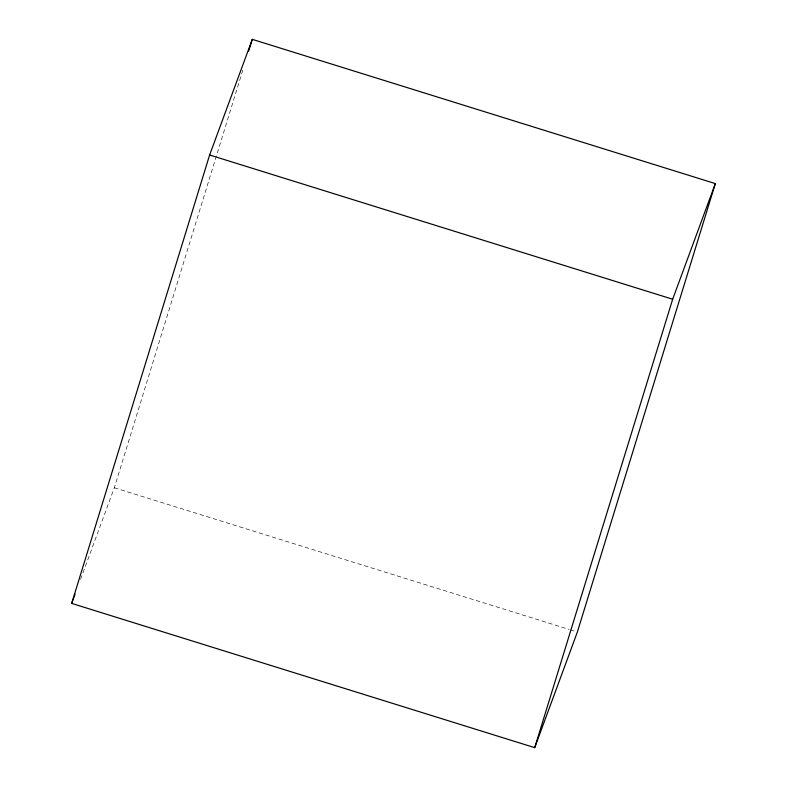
<?xml version="1.0" encoding="UTF-8"?>
<svg xmlns="http://www.w3.org/2000/svg" width="787" height="787" viewBox="0 0 787 787"><rect width="100%" height="100%" fill="white"/><g stroke="black" fill="none" stroke-linecap="round" stroke-linejoin="round"><path stroke-width="0.59" stroke-dasharray="3.94 2.95" d="M80.549 579.36L114.331 487.763L243.616 67.525M114.331 487.763L569.168 629.452M570.339 629.826L576.202 631.646"/><path stroke-width="1.18" d="M71.676 603.403L209.627 154.99L252.283 39.35L715.324 183.597L577.373 632.01L534.717 747.65L71.676 603.403L75.05 594.244M248.672 51.086L252.283 39.35M534.717 747.65L672.669 299.237L715.324 183.597M209.627 154.99L672.669 299.237"/></g></svg>
